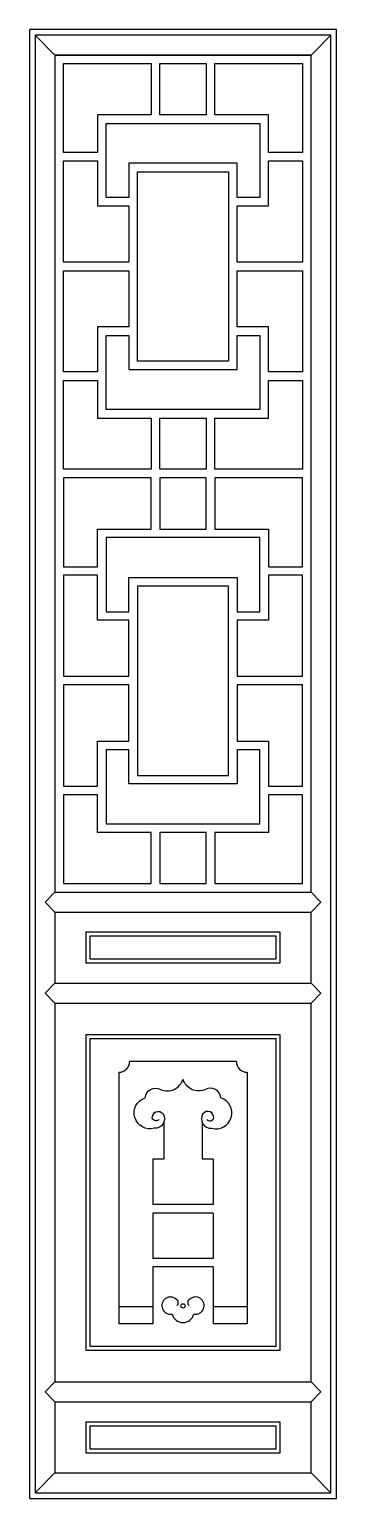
# Model space of a CAD drawing. Header units: metres. Extents: x -2250 to -1710, y 0 to 2580.
import ezdxf

# ---------------------------------------------------------------- set-up
doc = ezdxf.new("R2010")
doc.units = ezdxf.units.M
for name, color, linetype in [('3', 3, 'Continuous'), ('4', 4, 'Continuous'), ('7', 7, 'Continuous')]:
    doc.layers.add(name, color=color, linetype=linetype)

msp = doc.modelspace()

# ---------------------------------------------------------------- linework, layer by layer
at = {"layer": '3'}
for p, q in [((-2239.96, 2570), (-2204.96, 2535)), ((-1754.96, 2535), (-1719.96, 2570)), ((-2035.96, 2520), (-2035.96, 2430)), ((-2020.96, 2430), (-2020.96, 2520)), ((-1938.96, 2520), (-1938.96, 2430)), ((-1923.96, 2430), (-1923.96, 2520)), ((-2035.96, 2430), (-2129.96, 2430)), ((-2129.96, 2430), (-2129.96, 2364)), ((-1938.96, 2430), (-2020.96, 2430)), ((-1829.96, 2430), (-1923.96, 2430)), ((-1829.96, 2364), (-1829.96, 2430)), ((-2129.96, 2364), (-2189.96, 2364)), ((-2189.96, 2349), (-2129.96, 2349)), ((-2129.96, 2349), (-2129.96, 2270)), ((-1769.96, 2364), (-1829.96, 2364)), ((-1829.96, 2270), (-1829.96, 2349)), ((-1829.96, 2349), (-1769.96, 2349)), ((-2129.96, 2270), (-2074.96, 2270)), ((-2074.96, 2270), (-2074.96, 2170.95)), ((-1884.96, 2170.95), (-1884.96, 2270)), ((-1884.96, 2270), (-1829.96, 2270)), ((-2074.96, 2170.95), (-2189.96, 2170.95)), ((-1769.96, 2170.95), (-1884.96, 2170.95)), ((-2189.96, 2155.95), (-2074.96, 2155.95)), ((-2074.96, 2155.95), (-2074.96, 2057.5)), ((-1884.96, 2057.5), (-1884.96, 2155.95)), ((-1884.96, 2155.95), (-1769.96, 2155.95)), ((-2074.96, 2057.5), (-2129.96, 2057.5)), ((-2129.96, 2057.5), (-2129.96, 1978.5)), ((-1829.96, 2057.5), (-1884.96, 2057.5)), ((-1829.96, 1978.5), (-1829.96, 2057.5)), ((-2129.96, 1978.5), (-2189.96, 1978.5)), ((-2189.96, 1963.5), (-2129.96, 1963.5)), ((-2129.96, 1963.5), (-2129.96, 1897.5)), ((-1769.96, 1978.5), (-1829.96, 1978.5)), ((-1829.96, 1897.5), (-1829.96, 1963.5)), ((-1829.96, 1963.5), (-1769.96, 1963.5)), ((-2129.96, 1897.5), (-2035.96, 1897.5)), ((-2035.96, 1897.5), (-2035.96, 1807.5)), ((-1923.96, 1897.5), (-1829.96, 1897.5)), ((-1923.96, 1807.5), (-1923.96, 1897.5)), ((-2035.96, 1807.5), (-2189.96, 1807.5)), ((-1769.96, 1807.5), (-1923.96, 1807.5)), ((-2035.96, 1792.5), (-2189.96, 1792.5)), ((-2035.96, 1702.5), (-2035.96, 1792.5)), ((-1923.96, 1792.5), (-1923.96, 1702.5)), ((-1769.96, 1792.5), (-1923.96, 1792.5)), ((-2129.96, 1702.5), (-2035.96, 1702.5)), ((-2129.96, 1636.5), (-2129.96, 1702.5)), ((-1923.96, 1702.5), (-1829.96, 1702.5)), ((-1829.96, 1702.5), (-1829.96, 1636.5)), ((-2189.96, 1636.5), (-2129.96, 1636.5)), ((-1829.96, 1636.5), (-1769.96, 1636.5)), ((-2129.96, 1621.5), (-2189.96, 1621.5)), ((-2129.96, 1542.5), (-2129.96, 1621.5)), ((-1769.96, 1621.5), (-1829.96, 1621.5)), ((-1829.96, 1621.5), (-1829.96, 1542.5)), ((-2074.96, 1542.5), (-2129.96, 1542.5)), ((-2074.96, 1444.05), (-2074.96, 1542.5)), ((-1884.96, 1542.5), (-1884.96, 1444.05)), ((-1829.96, 1542.5), (-1884.96, 1542.5)), ((-2189.96, 1444.05), (-2074.96, 1444.05)), ((-2074.96, 1429.05), (-2189.96, 1429.05)), ((-2074.96, 1330), (-2074.96, 1429.05)), ((-1884.96, 1444.05), (-1769.96, 1444.05)), ((-1884.96, 1429.05), (-1884.96, 1330)), ((-1769.96, 1429.05), (-1884.96, 1429.05)), ((-2129.96, 1330), (-2074.96, 1330)), ((-2129.96, 1251), (-2129.96, 1330)), ((-1884.96, 1330), (-1829.96, 1330)), ((-1829.96, 1330), (-1829.96, 1251)), ((-2189.96, 1251), (-2129.96, 1251)), ((-1829.96, 1251), (-1769.96, 1251)), ((-2129.96, 1236), (-2189.96, 1236)), ((-2129.96, 1170), (-2129.96, 1236)), ((-1769.96, 1236), (-1829.96, 1236)), ((-1829.96, 1236), (-1829.96, 1170)), ((-2035.96, 1170), (-2129.96, 1170)), ((-2035.96, 1080), (-2035.96, 1170)), ((-1923.96, 1170), (-1923.96, 1080)), ((-1829.96, 1170), (-1923.96, 1170)), ((-2222.46, 1047.5), (-2204.96, 1065)), ((-1754.96, 1065), (-1737.46, 1047.5)), ((-2204.96, 1030), (-2222.46, 1047.5)), ((-1754.96, 1030), (-1737.46, 1047.5)), ((-2222.46, 887.5), (-2204.96, 905)), ((-1754.96, 905), (-1737.46, 887.5)), ((-2204.96, 870), (-2222.46, 887.5)), ((-1754.96, 870), (-1737.46, 887.5)), ((-2092.96, 748.66), (-2092.96, 307)), ((-2073.66, 768), (-1886.26, 768)), ((-1866.96, 748.66), (-1866.96, 307)), ((-2013.76, 660.56), (-2013.76, 596.27)), ((-1946.17, 660.56), (-1946.17, 596.27)), ((-2032.96, 596.27), (-2032.96, 516.51)), ((-2013.76, 596.27), (-2032.96, 596.27)), ((-1926.96, 596.27), (-1946.17, 596.27)), ((-1926.96, 596.27), (-1926.96, 516.51)), ((-1926.96, 516.51), (-2032.96, 516.51)), ((-2032.96, 501.51), (-2032.96, 421.76)), ((-1926.96, 501.51), (-2032.96, 501.51)), ((-1926.96, 501.51), (-1926.96, 421.76)), ((-1926.96, 421.76), (-2032.96, 421.76)), ((-2032.96, 406.76), (-2032.96, 307)), ((-1926.96, 406.76), (-2032.96, 406.76)), ((-1926.96, 406.76), (-1926.96, 307)), ((-2032.96, 337), (-2092.96, 337)), ((-1866.96, 337), (-1926.96, 337)), ((-2032.96, 307), (-2092.96, 307)), ((-1866.96, 307), (-1926.96, 307)), ((-2222.46, 187.5), (-2204.96, 205)), ((-2204.96, 170), (-2222.46, 187.5)), ((-1754.96, 205), (-1737.46, 187.5)), ((-1754.96, 170), (-1737.46, 187.5)), ((-2239.96, 10), (-2204.96, 45)), ((-1754.96, 45), (-1719.96, 10))]:
    msp.add_line(p, q, dxfattribs=at)
for points in [[(-2239.96, 10), (-1719.96, 10), (-1719.96, 2570), (-2239.96, 2570)], [(-2074.96, 2345), (-2074.96, 2285), (-2114.96, 2285), (-2114.96, 2415), (-1844.96, 2415), (-1844.96, 2285), (-1884.96, 2285), (-1884.96, 2345)], [(-2059.96, 1997.5), (-2059.96, 2330), (-1899.96, 2330), (-1899.96, 1997.5)], [(-1884.96, 1982.5), (-1884.96, 2042.5), (-1844.96, 2042.5), (-1844.96, 1912.5), (-2114.96, 1912.5), (-2114.96, 2042.5), (-2074.96, 2042.5), (-2074.96, 1982.5)], [(-2020.96, 1807.5), (-2020.96, 1897.5), (-1938.96, 1897.5), (-1938.96, 1807.5)], [(-2020.96, 1792.5), (-2020.96, 1702.5), (-1938.96, 1702.5), (-1938.96, 1792.5)], [(-1884.96, 1617.5), (-1884.96, 1557.5), (-1844.96, 1557.5), (-1844.96, 1687.5), (-2114.96, 1687.5), (-2114.96, 1557.5), (-2074.96, 1557.5), (-2074.96, 1617.5)], [(-2059.96, 1602.5), (-2059.96, 1270), (-1899.96, 1270), (-1899.96, 1602.5)], [(-2074.96, 1255), (-2074.96, 1315), (-2114.96, 1315), (-2114.96, 1185), (-1844.96, 1185), (-1844.96, 1315), (-1884.96, 1315), (-1884.96, 1255)], [(-2020.96, 1170), (-2020.96, 1080), (-1938.96, 1080), (-1938.96, 1170)], [(-2149.96, 995), (-1809.96, 995), (-1809.96, 940), (-2149.96, 940)], [(-2142.96, 988), (-1816.96, 988), (-1816.96, 947), (-2142.96, 947)], [(-2149.96, 815), (-1809.96, 815), (-1809.96, 260), (-2149.96, 260)], [(-2142.96, 808), (-1816.96, 808), (-1816.96, 267), (-2142.96, 267)], [(-2149.96, 135), (-1809.96, 135), (-1809.96, 80), (-2149.96, 80)], [(-2142.96, 128), (-1816.96, 128), (-1816.96, 87), (-2142.96, 87)]]:
    msp.add_lwpolyline(points, close=True, dxfattribs=at)
for points in [[(-2021.63, 665.91, -0.58), (-2033.93, 667.96, -0.76), (-2014.94, 675.85, -0.61), (-2030.41, 650.31, -0.98), (-2046.39, 703.82, -0.55), (-2019.33, 718.37, 0.45), (-1979.96, 736.6, 0.33)], [(-1938.3, 665.91, 0.58), (-1925.99, 667.96, 0.76), (-1944.99, 675.85, 0.61), (-1929.52, 650.31, 0.98), (-1913.54, 703.82, 0.55), (-1940.6, 718.37, -0.45), (-1979.96, 736.6, -0.33)], [(-1990.55, 339.08, 0.52), (-1991.49, 349.77, 1.66), (-1999.05, 324.1, 0.78), (-1960.85, 324.1, 0.78)]]:
    msp.add_lwpolyline(points, format="xyb", dxfattribs=at)
msp.add_circle((-1979.96, 338.38), 3.81, dxfattribs=at)
for centre, radius, start, end in [((-2092.17, 767.16), 18.52, 267.54, 2.58), ((-1867.76, 767.16), 18.52, 177.42, 272.46), ((-1965.17, 344.1), 6.55, 119.97, 230.04), ((-1957.84, 338.94), 15.15, 258.43, 134.4)]:
    msp.add_arc(centre, radius, start, end, dxfattribs=at)
at = {"layer": '4'}
msp.add_lwpolyline([(-2249.96, 0), (-1709.96, 0), (-1709.96, 2580), (-2249.96, 2580)], close=True, dxfattribs=at)
at = {"layer": '7'}
for p, q in [((-2204.96, 2535), (-2204.96, 1065)), ((-2204.96, 2535), (-1754.96, 2535)), ((-1754.96, 2535), (-2204.96, 2535)), ((-1754.96, 1065), (-1754.96, 2535)), ((-2189.96, 2520), (-2035.96, 2520)), ((-2189.96, 2364), (-2189.96, 2520)), ((-2020.96, 2520), (-1938.96, 2520)), ((-1923.96, 2520), (-1769.96, 2520)), ((-1769.96, 2520), (-1769.96, 2364)), ((-2189.96, 2331), (-2189.96, 2349)), ((-1769.96, 2349), (-1769.96, 2331)), ((-2189.96, 2170.95), (-2189.96, 2339)), ((-1769.96, 2339), (-1769.96, 2170.95)), ((-2189.96, 1978.5), (-2189.96, 2155.95)), ((-1769.96, 2155.95), (-1769.96, 1991.5)), ((-1769.96, 1999.5), (-1769.96, 1978.5)), ((-2189.96, 1807.5), (-2189.96, 1963.5)), ((-1769.96, 1963.5), (-1769.96, 1807.5)), ((-2189.96, 1792.5), (-2189.96, 1636.5)), ((-1769.96, 1636.5), (-1769.96, 1792.5)), ((-2189.96, 1621.5), (-2189.96, 1444.05)), ((-1769.96, 1600.5), (-1769.96, 1621.5)), ((-1769.96, 1444.05), (-1769.96, 1608.5)), ((-2189.96, 1429.05), (-2189.96, 1261)), ((-1769.96, 1261), (-1769.96, 1429.05)), ((-2189.96, 1269), (-2189.96, 1251)), ((-1769.96, 1251), (-1769.96, 1269)), ((-2189.96, 1236), (-2189.96, 1080)), ((-1769.96, 1080), (-1769.96, 1236)), ((-2204.96, 1065), (-1754.96, 1065)), ((-2189.96, 1080), (-2035.96, 1080)), ((-1923.96, 1080), (-1769.96, 1080)), ((-2204.96, 1030), (-1754.96, 1030)), ((-2204.96, 1030), (-2204.96, 905)), ((-1754.96, 905), (-1754.96, 1030)), ((-2204.96, 905), (-1754.96, 905)), ((-2204.96, 870), (-2204.96, 205)), ((-2204.96, 870), (-1754.96, 870)), ((-1754.96, 205), (-1754.96, 870)), ((-2204.96, 205), (-1754.96, 205)), ((-2204.96, 170), (-1754.96, 170)), ((-2204.96, 170), (-2204.96, 45)), ((-1754.96, 45), (-1754.96, 170)), ((-2204.96, 45), (-1754.96, 45))]:
    msp.add_line(p, q, dxfattribs=at)

doc.saveas('drawing.dxf')
